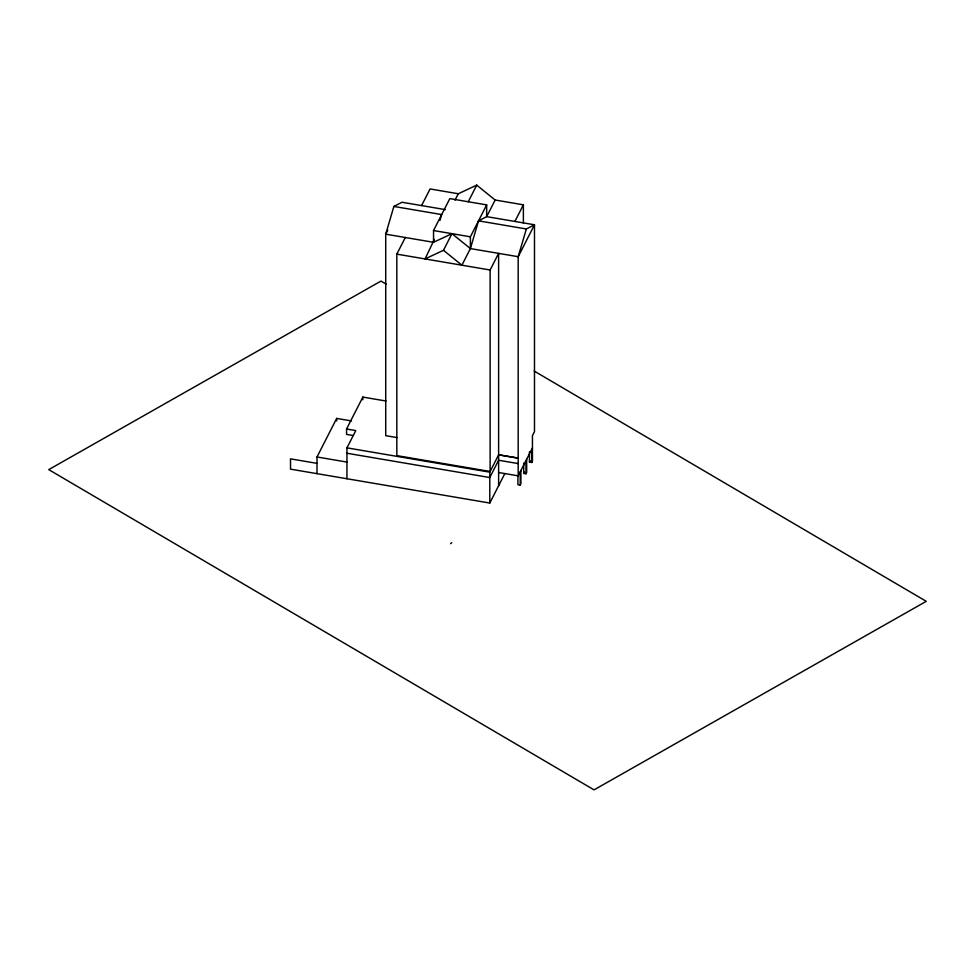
<?xml version="1.0" encoding="UTF-8"?>
<svg xmlns="http://www.w3.org/2000/svg" width="975" height="975" viewBox="0 0 975 975"><rect width="100%" height="100%" fill="white"/><g stroke="black" fill="none" stroke-linecap="round" stroke-linejoin="round"><path stroke-width="1.46" d="M445.356 209.625L402.005 202.252L393.863 206.444L385.722 234.183L385.722 435.667L396.91 437.568M443.479 250.295L461.906 265.2L470.389 248.576L478.53 220.85L486.671 216.645L534.483 224.774L518.188 256.705L470.389 248.576L451.961 233.671L443.479 250.295L425.051 258.936L434.387 239.387M439.957 220.411L441.675 214.573L393.863 206.444M529.462 451.778L529.462 462.077L531.765 462.467L532.447 461.138L532.447 435.642L534.483 431.657L534.483 224.774L526.342 228.979L518.188 256.705L518.188 475.837L498.615 472.509M387.758 230.185L385.722 234.183L433.534 242.3L451.961 233.671M498.615 485.745L498.615 253.366L490.133 270.002L490.133 471.486L396.825 455.617L396.825 254.134L405.308 237.51M421.59 205.579L430.072 188.955L458.299 193.757L476.726 185.128L495.154 200.021L523.38 204.823L523.38 223.08M317.009 473.655L317.009 456.982L336.68 418.409L351.487 420.932M433.534 242.3L433.534 230.539L449.816 198.62L486.671 204.884L486.671 216.645L495.154 200.021M455.033 200.155L458.299 193.757M353.145 435.52L346.564 434.399L346.564 429L362.846 397.081L386.003 401.018M468.244 201.752L476.726 185.128M346.954 478.749L346.954 447.866L355.778 430.572L346.564 429M470.389 248.576L470.389 236.803L486.671 204.884M514.898 221.447L523.38 204.823M317.009 463.357L290.513 458.859L290.513 469.146L489.791 503.039L489.791 472.144L498.615 454.862L518.188 458.189M489.791 503.039L504.721 473.777M518.188 475.837L532.447 447.903M526.671 459.213L526.671 472.448L526 473.777L523.697 473.387L524.367 472.058M529.462 462.077L530.144 460.748M517.92 475.861L517.92 484.685L520.223 485.087L520.906 483.746L520.906 470.511M450.596 543.697L451.754 542.661M478.53 220.85L526.342 228.979M433.534 230.539L470.389 236.803M396.825 254.134L490.133 270.002M498.615 454.74L518.188 458.067M518.188 463.576L498.615 460.249L489.791 477.543L346.954 453.253M346.954 447.866L489.791 472.144M317.009 456.982L346.954 462.077M386.149 284.127L380.957 281.08L48.75 469.621L594.043 789.872L926.25 601.331L534.166 371.048M531.765 449.231L531.765 462.467M526 460.541L526 473.777M523.697 463.088L523.697 473.387M520.223 471.851L520.223 485.087M362.846 397.081L362.846 399.774M336.68 418.409L336.68 420.968"/></g></svg>
